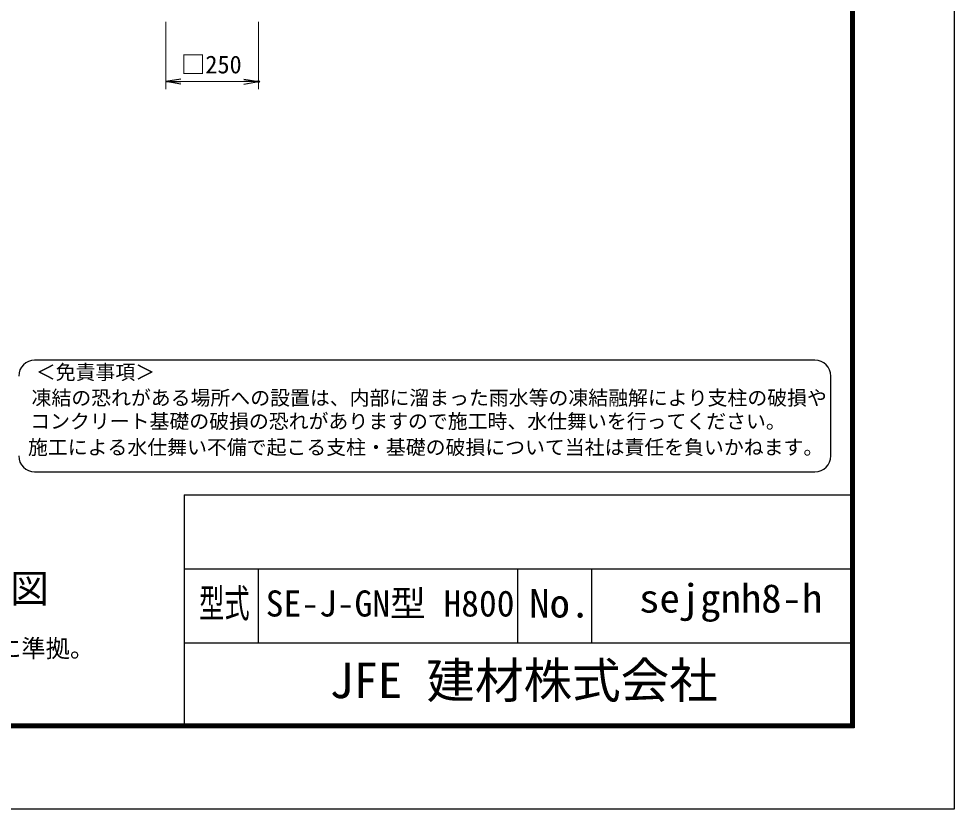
# Model space of a CAD drawing. Units: millimetres, scale not verified. Extents: x -4200 to 4200, y -2970 to 2970.
# Drawn here: x 1673 to 4200, y -2970 to -834 of the extents above; entities that cross this region are included whole.
import ezdxf
from ezdxf.enums import TextEntityAlignment as Align

# ---------------------------------------------------------------- set-up
doc = ezdxf.new("R2010")
doc.units = ezdxf.units.MM
doc.header["$LTSCALE"] = 10
doc.header["$PDMODE"] = 32
doc.header["$PDSIZE"] = 5
for name, color, linetype, lineweight in [('0-0_D-STR-TXT', 7, 'Continuous', 13), ('0-5_D-STR-DIM', 7, 'Continuous', 13), ('0-6_0', 7, 'Continuous', 25), ('0-7_Defpoints', 6, 'Continuous', 25), ('0-E_D-TTL-TXT', 7, 'Continuous', 25), ('0-F_D-TTL', 7, 'Continuous', 25)]:
    doc.layers.add(name, color=color, linetype=linetype, lineweight=lineweight)
doc.styles.add('ＭＳ ゴシック', font='')
doc.styles.get('ＭＳ ゴシック').set_extended_font_data('MS Gothic')

# ---------------------------------------------------------------- blocks, each defined once
blk = doc.blocks.new('_Open')
at = {"layer": '0-6_0'}
blk.add_line((-10, 1.667), (0, 0), dxfattribs=at)
blk.add_lwpolyline([(-10, -1.667), (0, 0), (-10, 0)], dxfattribs=at)

msp = doc.modelspace()

# ---------------------------------------------------------------- linework, layer by layer
at = {"layer": '0-5_D-STR-DIM'}
for p, q in [((2070.73, -842.31), (2070.73, -1023.57)), ((2320.73, -842.31), (2320.73, -1023.57)), ((2110.73, -1003.57), (2280.73, -1003.57))]:
    msp.add_line(p, q, dxfattribs=at)
at = {"layer": '0-7_Defpoints'}
msp.add_point((2320.73, -1003.57), dxfattribs=at)
at = {"layer": '0-E_D-TTL-TXT', "color": 2}
for p, q in [((3823.66, -1756.34), (1716.2, -1756.34)), ((3866.75, -2014.87), (3866.75, -1799.43)), ((1716.2, -2057.96), (3823.66, -2057.96))]:
    msp.add_line(p, q, dxfattribs=at)
for centre, start, end in [((1716.2, -1799.43), 90, 180), ((3823.66, -1799.43), 0, 90), ((1716.2, -2014.87), 180, 270), ((3823.66, -2014.87), 270, 0)]:
    msp.add_arc(centre, 43.09, start, end, dxfattribs=at)
at = {"layer": '0-F_D-TTL'}
for p, q in [((2120, -2120), (2120, -2740)), ((2120, -2120), (3920, -2120)), ((2120, -2320), (3920, -2320)), ((2320, -2320), (2320, -2520)), ((3020, -2320), (3020, -2520)), ((3220, -2320), (3220, -2520)), ((2120, -2520), (3920, -2520))]:
    msp.add_line(p, q, dxfattribs=at)
at = {"layer": '0-F_D-TTL', "color": 2}
msp.add_lwpolyline([(-4200, 2970), (4200, 2970), (4200, -2970), (-4200, -2970)], close=True, dxfattribs=at)
at = {"layer": '0-F_D-TTL'}
for points in [[(-3930, 2750), (3930, 2750), (3930, -2750), (-3930, -2750)], [(-3927.5, 2747.5), (3927.5, 2747.5), (3927.5, -2747.5), (-3927.5, -2747.5)], [(-3925, 2745), (3925, 2745), (3925, -2745), (-3925, -2745)], [(-3922.5, 2742.5), (3922.5, 2742.5), (3922.5, -2742.5), (-3922.5, -2742.5)], [(-3920, 2740), (3920, 2740), (3920, -2740), (-3920, -2740)]]:
    msp.add_lwpolyline(points, close=True, dxfattribs=at)

# ---------------------------------------------------------------- block references
at = {"layer": '0-5_D-STR-DIM', "xscale": 4, "yscale": 4, "rotation": 180}
msp.add_blockref('_Open', (2070.73, -1003.57), dxfattribs=at)
at = {"layer": '0-5_D-STR-DIM', "xscale": 4, "yscale": 4}
msp.add_blockref('_Open', (2320.73, -1003.57), dxfattribs=at)

# ---------------------------------------------------------------- texts
at = {"layer": '0-0_D-STR-TXT', "style": 'ＭＳ ゴシック'}
msp.add_text('（設計条件）風荷重：昭和57年改正 建築基準法・同施行令に基づく風圧力に準拠。', height=48.09, dxfattribs=at).set_placement((-582.45, -2573.6), align=Align.BOTTOM_LEFT)
at = {"layer": '0-5_D-STR-DIM', "style": 'ＭＳ ゴシック'}
msp.add_text('□250', height=48.09, dxfattribs=at).set_placement((2111.58, -995.81), align=Align.BOTTOM_LEFT)
at = {"layer": '0-E_D-TTL-TXT', "style": 'ＭＳ ゴシック'}
for s, height, p in [('＜免責事項＞ \u3000\u3000', 39.37, (1719.39, -1820.27)), ('凍結の恐れがある場所への設置は、内部に溜まった雨水等の凍結融解により支柱の破損や', 39.37, (1707.74, -1889.64)), ('コンクリート基礎の破損の恐れがありますので施工時、水仕舞いを行ってください。', 39.37, (1704.19, -1952.91)), ('施工による水仕舞い不備で起こる支柱・基礎の破損について当社は責任を負いかねます。 ', 39.37, (1698.17, -2023.13)), ('両開き施錠詳細図', 76.98, (914.94, -2435)), ('SE-J-GN型 H800', 70.53, (2340.24, -2470.24)), ('JFE 建材株式会社', 96.19, (2512.38, -2698.5))]:
    msp.add_text(s, height=height, dxfattribs=at).set_placement(p, align=Align.BOTTOM_LEFT)
for s, width, p in [('型式', 0.65, (2160.27, -2474.8)), ('No.', 1.05, (3052, -2474.8)), ('sejgnh8-h', 1.05, (3348.67, -2461.47))]:
    msp.add_text(s, height=76.98, dxfattribs=dict(at, width=width)).set_placement(p, align=Align.BOTTOM_LEFT)

doc.saveas('drawing.dxf')
